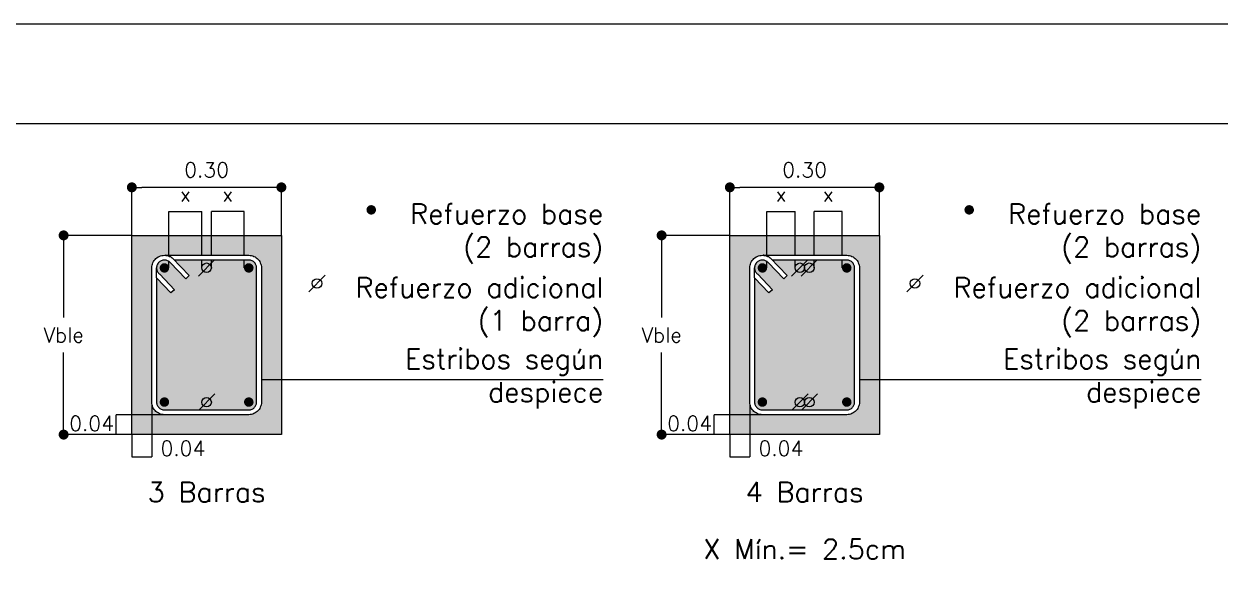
# Model space of a CAD drawing. Header units: millimetres. Extents: x -40 to 125, y -10 to 43.
# Drawn here: x 70.298 to 72.699, y -8.091 to -6.979 of the extents above; entities that cross this region are included whole.
import ezdxf

# ---------------------------------------------------------------- set-up
doc = ezdxf.new("R2010")
doc.units = ezdxf.units.MM
doc.header["$LTSCALE"] = 0.01
doc.header["$PDMODE"] = 3
for name, color, linetype in [('FC_BORDES', 4, 'Continuous'), ('FC_COTAS', 1, 'Continuous'), ('FC_COTAS @ 20', 1, 'Continuous'), ('FC_HATCH 254', 254, 'Continuous'), ('FC_R-80 @ 20', 11, 'Continuous'), ('FC_REFUERZO 2', 1, 'Continuous')]:
    doc.layers.add(name, color=color, linetype=linetype)
doc.layers.add('FC_HOJA', color=230, linetype='Continuous', plot=False)
doc.styles.add('FC_TEXT1', font='romans.shx')
doc.dimstyles.new('FC_COTAS', dxfattribs={"dimtxt": 0.0015, "dimasz": 0.001, "dimexe": 0, "dimexo": 0, "dimgap": 0.001, "dimtad": 1, "dimtih": 1, "dimtoh": 1, "dimzin": 0, "dimdsep": 46, "dimtxsty": 'FC_TEXT1', "dimblk": 'DOT', "dimcen": 0.09, "dimclrd": 256, "dimclre": 256, "dimclrt": 256, "dimadec": 0, "dimazin": 0, "dimtfac": 1, "dimtix": 1, "dimtmove": 2, "dimatfit": 3, "dimfxl": 1.002, "dimtolj": 1, "dimtzin": 0, "dimlwd": -1, "dimarcsym": 0})
doc.dimstyles.new('FC_COTAS$7', dxfattribs={"dimtxt": 0.002, "dimasz": 0.002, "dimexe": 0, "dimexo": 0, "dimgap": 0.000375, "dimtad": 2, "dimtih": 1, "dimtoh": 1, "dimzin": 0, "dimdsep": 46, "dimtxsty": 'FC_TEXT1', "dimblk": 'DOT', "dimcen": 0.09, "dimclrd": 256, "dimclre": 256, "dimclrt": 11, "dimadec": 0, "dimazin": 0, "dimtfac": 1, "dimtix": 1, "dimtmove": 2, "dimatfit": 3, "dimfxl": 1.002, "dimtolj": 1, "dimtzin": 0, "dimlwd": -1, "dimarcsym": 0})

# ---------------------------------------------------------------- blocks, each defined once
blk = doc.blocks.new('_Dot')
at = {"color": 0, "linetype": 'ByBlock', "lineweight": -2}
blk.add_line((-0.5, 0), (-1, 0), dxfattribs=at)
at = {"color": 0, "linetype": 'ByBlock', "const_width": 0.5}
blk.add_lwpolyline([(-0.25, 0, 1), (0.25, 0, 1)], format="xyb", close=True, dxfattribs=at)
blk = doc.blocks.new('*D313')
at = {"layer": 'Defpoints', "color": 0, "transparency": 16777216}
for p in [(70.5151, -7.3068), (70.5151, -7.4032), (70.8151, -7.4032)]:
    blk.add_point(p, dxfattribs=at)
at = {"layer": 'FC_COTAS', "lineweight": -2, "transparency": 16777216}
for p, q in [((70.5151, -7.4032), (70.5151, -7.3068)), ((70.8151, -7.4032), (70.8151, -7.3068))]:
    blk.add_line(p, q, dxfattribs=at)
at = {"layer": 'FC_COTAS', "transparency": 16777216}
blk.add_line((70.7951, -7.3068), (70.5351, -7.3068), dxfattribs=at)
at = {"layer": 'FC_COTAS', "transparency": 16777216, "xscale": 0.02, "yscale": 0.02, "zscale": 0.02, "rotation": 180}
blk.add_blockref('_Dot', (70.5151, -7.3068), dxfattribs=at)
at = {"layer": 'FC_COTAS', "transparency": 16777216, "xscale": 0.02, "yscale": 0.02, "zscale": 0.02}
blk.add_blockref('_Dot', (70.8151, -7.3068), dxfattribs=at)
at = {"layer": 'FC_COTAS', "transparency": 16777216, "insert": (70.6651, -7.2718), "char_height": 0.03, "attachment_point": 5, "style": 'FC_TEXT1'}
blk.add_mtext('\\A1;0.30 ', dxfattribs=at)
blk = doc.blocks.new('*D314')
at = {"layer": 'Defpoints', "color": 0, "transparency": 16777216}
for p in [(71.7151, -7.3068), (71.7151, -7.4032), (72.0151, -7.4032)]:
    blk.add_point(p, dxfattribs=at)
at = {"layer": 'FC_COTAS', "lineweight": -2, "transparency": 16777216}
for p, q in [((71.7151, -7.4032), (71.7151, -7.3068)), ((72.0151, -7.4032), (72.0151, -7.3068))]:
    blk.add_line(p, q, dxfattribs=at)
at = {"layer": 'FC_COTAS', "transparency": 16777216}
blk.add_line((71.9951, -7.3068), (71.7351, -7.3068), dxfattribs=at)
at = {"layer": 'FC_COTAS', "transparency": 16777216, "xscale": 0.02, "yscale": 0.02, "zscale": 0.02, "rotation": 180}
blk.add_blockref('_Dot', (71.7151, -7.3068), dxfattribs=at)
at = {"layer": 'FC_COTAS', "transparency": 16777216, "xscale": 0.02, "yscale": 0.02, "zscale": 0.02}
blk.add_blockref('_Dot', (72.0151, -7.3068), dxfattribs=at)
at = {"layer": 'FC_COTAS', "transparency": 16777216, "insert": (71.8651, -7.2718), "char_height": 0.03, "attachment_point": 5, "style": 'FC_TEXT1'}
blk.add_mtext('\\A1;0.30 ', dxfattribs=at)
blk = doc.blocks.new('*D315')
at = {"layer": 'Defpoints', "color": 0, "transparency": 16777216}
for p in [(70.4836, -7.7632), (70.5804, -7.7632), (70.5151, -7.8032)]:
    blk.add_point(p, dxfattribs=at)
at = {"layer": 'FC_COTAS', "lineweight": -2, "transparency": 16777216}
for p, q in [((70.5804, -7.7632), (70.4836, -7.7632)), ((70.5151, -7.8032), (70.4836, -7.8032))]:
    blk.add_line(p, q, dxfattribs=at)
at = {"layer": 'FC_COTAS', "transparency": 16777216}
blk.add_line((70.4836, -7.8032), (70.4836, -7.7632), dxfattribs=at)
at = {"layer": 'FC_COTAS', "transparency": 16777216, "insert": (70.4343, -7.7808), "char_height": 0.03, "attachment_point": 5, "style": 'FC_TEXT1'}
blk.add_mtext('\\A1;0.04', dxfattribs=at)
blk = doc.blocks.new('*D316')
at = {"layer": 'Defpoints', "color": 0, "transparency": 16777216}
for p in [(71.7551, -7.7379), (71.7151, -7.8032), (71.7551, -7.8481)]:
    blk.add_point(p, dxfattribs=at)
at = {"layer": 'FC_COTAS', "lineweight": -2, "transparency": 16777216}
for p, q in [((71.7551, -7.7379), (71.7551, -7.8481)), ((71.7151, -7.8032), (71.7151, -7.8481))]:
    blk.add_line(p, q, dxfattribs=at)
at = {"layer": 'FC_COTAS', "transparency": 16777216}
blk.add_line((71.7151, -7.8481), (71.7551, -7.8481), dxfattribs=at)
at = {"layer": 'FC_COTAS', "transparency": 16777216, "insert": (71.8175, -7.8309), "char_height": 0.03, "attachment_point": 5, "style": 'FC_TEXT1'}
blk.add_mtext('\\A1;0.04', dxfattribs=at)
blk = doc.blocks.new('*D317')
at = {"layer": 'Defpoints', "color": 0, "transparency": 16777216}
for p in [(70.3782, -7.4032), (70.5151, -7.4032), (70.5151, -7.8032)]:
    blk.add_point(p, dxfattribs=at)
at = {"layer": 'FC_COTAS', "lineweight": -2, "transparency": 16777216}
for p, q in [((70.5151, -7.4032), (70.3782, -7.4032)), ((70.5151, -7.8032), (70.3782, -7.8032))]:
    blk.add_line(p, q, dxfattribs=at)
at = {"layer": 'FC_COTAS', "transparency": 16777216}
for p, q in [((70.3782, -7.4232), (70.3782, -7.5682)), ((70.3782, -7.7832), (70.3782, -7.6382))]:
    blk.add_line(p, q, dxfattribs=at)
at = {"layer": 'FC_COTAS', "transparency": 16777216, "xscale": 0.02, "yscale": 0.02, "zscale": 0.02}
for p, rotation in [((70.3782, -7.4032), 90), ((70.3782, -7.8032), 270)]:
    blk.add_blockref('_Dot', p, dxfattribs=dict(at, rotation=rotation))
at = {"layer": 'FC_COTAS', "transparency": 16777216, "insert": (70.3782, -7.6032), "char_height": 0.03, "attachment_point": 5, "style": 'FC_TEXT1'}
blk.add_mtext('\\A1;Vble', dxfattribs=at)
blk = doc.blocks.new('*D320')
at = {"layer": 'Defpoints', "color": 0, "transparency": 16777216}
for p in [(71.5782, -7.4032), (71.7151, -7.4032), (71.7151, -7.8032)]:
    blk.add_point(p, dxfattribs=at)
at = {"layer": 'FC_COTAS', "lineweight": -2, "transparency": 16777216}
for p, q in [((71.7151, -7.4032), (71.5782, -7.4032)), ((71.7151, -7.8032), (71.5782, -7.8032))]:
    blk.add_line(p, q, dxfattribs=at)
at = {"layer": 'FC_COTAS', "transparency": 16777216}
for p, q in [((71.5782, -7.4232), (71.5782, -7.5682)), ((71.5782, -7.7832), (71.5782, -7.6382))]:
    blk.add_line(p, q, dxfattribs=at)
at = {"layer": 'FC_COTAS', "transparency": 16777216, "xscale": 0.02, "yscale": 0.02, "zscale": 0.02}
for p, rotation in [((71.5782, -7.4032), 90), ((71.5782, -7.8032), 270)]:
    blk.add_blockref('_Dot', p, dxfattribs=dict(at, rotation=rotation))
at = {"layer": 'FC_COTAS', "transparency": 16777216, "insert": (71.5782, -7.6032), "char_height": 0.03, "attachment_point": 5, "style": 'FC_TEXT1'}
blk.add_mtext('\\A1;Vble', dxfattribs=at)
blk = doc.blocks.new('*D322')
at = {"layer": 'Defpoints', "color": 0, "transparency": 16777216}
for p in [(71.6836, -7.7632), (71.7804, -7.7632), (71.7151, -7.8032)]:
    blk.add_point(p, dxfattribs=at)
at = {"layer": 'FC_COTAS', "lineweight": -2, "transparency": 16777216}
for p, q in [((71.7804, -7.7632), (71.6836, -7.7632)), ((71.7151, -7.8032), (71.6836, -7.8032))]:
    blk.add_line(p, q, dxfattribs=at)
at = {"layer": 'FC_COTAS', "transparency": 16777216}
blk.add_line((71.6836, -7.8032), (71.6836, -7.7632), dxfattribs=at)
at = {"layer": 'FC_COTAS', "transparency": 16777216, "insert": (71.6343, -7.7808), "char_height": 0.03, "attachment_point": 5, "style": 'FC_TEXT1'}
blk.add_mtext('\\A1;0.04', dxfattribs=at)
blk = doc.blocks.new('*D326')
at = {"layer": 'Defpoints', "color": 0, "transparency": 16777216}
for p in [(70.6556, -7.3555), (70.5896, -7.4686), (70.6556, -7.4683)]:
    blk.add_point(p, dxfattribs=at)
at = {"layer": 'FC_COTAS', "lineweight": -2, "transparency": 16777216}
for p, q in [((70.5896, -7.4686), (70.5896, -7.3555)), ((70.6556, -7.4683), (70.6556, -7.3555))]:
    blk.add_line(p, q, dxfattribs=at)
at = {"layer": 'FC_COTAS', "transparency": 16777216}
blk.add_line((70.5896, -7.3555), (70.6556, -7.3555), dxfattribs=at)
at = {"layer": 'FC_COTAS', "transparency": 16777216, "insert": (70.6226, -7.3205), "char_height": 0.03, "attachment_point": 5, "style": 'FC_TEXT1'}
blk.add_mtext('\\A1;x', dxfattribs=at)
blk = doc.blocks.new('*D327')
at = {"layer": 'Defpoints', "color": 0, "transparency": 16777216}
for p in [(71.846, -7.3555), (71.7896, -7.4686), (71.846, -7.4682)]:
    blk.add_point(p, dxfattribs=at)
at = {"layer": 'FC_COTAS', "lineweight": -2, "transparency": 16777216}
for p, q in [((71.7896, -7.4686), (71.7896, -7.3555)), ((71.846, -7.4682), (71.846, -7.3555))]:
    blk.add_line(p, q, dxfattribs=at)
at = {"layer": 'FC_COTAS', "transparency": 16777216}
blk.add_line((71.7896, -7.3555), (71.846, -7.3555), dxfattribs=at)
at = {"layer": 'FC_COTAS', "transparency": 16777216, "insert": (71.8178, -7.3205), "char_height": 0.03, "attachment_point": 5, "style": 'FC_TEXT1'}
blk.add_mtext('\\A1;x', dxfattribs=at)
blk = doc.blocks.new('*D330')
at = {"layer": 'Defpoints', "color": 0, "transparency": 16777216}
for p in [(71.8842, -7.3555), (71.8842, -7.4682), (71.9406, -7.4686)]:
    blk.add_point(p, dxfattribs=at)
at = {"layer": 'FC_COTAS', "lineweight": -2, "transparency": 16777216}
for p, q in [((71.8842, -7.4682), (71.8842, -7.3555)), ((71.9406, -7.4686), (71.9406, -7.3555))]:
    blk.add_line(p, q, dxfattribs=at)
at = {"layer": 'FC_COTAS', "transparency": 16777216}
blk.add_line((71.9406, -7.3555), (71.8842, -7.3555), dxfattribs=at)
at = {"layer": 'FC_COTAS', "transparency": 16777216, "insert": (71.9124, -7.3205), "char_height": 0.03, "attachment_point": 5, "style": 'FC_TEXT1'}
blk.add_mtext('\\A1;x', dxfattribs=at)
blk = doc.blocks.new('*D359')
at = {"layer": 'Defpoints', "color": 0, "transparency": 16777216}
for p in [(70.5551, -7.7379), (70.5151, -7.8032), (70.5551, -7.8481)]:
    blk.add_point(p, dxfattribs=at)
at = {"layer": 'FC_COTAS', "lineweight": -2, "transparency": 16777216}
for p, q in [((70.5551, -7.7379), (70.5551, -7.8481)), ((70.5151, -7.8032), (70.5151, -7.8481))]:
    blk.add_line(p, q, dxfattribs=at)
at = {"layer": 'FC_COTAS', "transparency": 16777216}
blk.add_line((70.5151, -7.8481), (70.5551, -7.8481), dxfattribs=at)
at = {"layer": 'FC_COTAS', "transparency": 16777216, "insert": (70.6175, -7.8309), "char_height": 0.03, "attachment_point": 5, "style": 'FC_TEXT1'}
blk.add_mtext('\\A1;0.04', dxfattribs=at)
blk = doc.blocks.new('*D361')
at = {"layer": 'Defpoints', "color": 0, "transparency": 16777216}
for p in [(70.6746, -7.3555), (70.6746, -7.4683), (70.7406, -7.4686)]:
    blk.add_point(p, dxfattribs=at)
at = {"layer": 'FC_COTAS', "lineweight": -2, "transparency": 16777216}
for p, q in [((70.6746, -7.4683), (70.6746, -7.3555)), ((70.7406, -7.4686), (70.7406, -7.3555))]:
    blk.add_line(p, q, dxfattribs=at)
at = {"layer": 'FC_COTAS', "transparency": 16777216}
blk.add_line((70.7406, -7.3555), (70.6746, -7.3555), dxfattribs=at)
at = {"layer": 'FC_COTAS', "transparency": 16777216, "insert": (70.7076, -7.3205), "char_height": 0.03, "attachment_point": 5, "style": 'FC_TEXT1'}
blk.add_mtext('\\A1;x', dxfattribs=at)
blk = doc.blocks.new('*U92')
at = {"color": 0, "ltscale": 1.5}
blk.add_lwpolyline([(-0.0648, -0.0096), (-0.0648, -0.0096)], dxfattribs=at)
blk.add_wipeout([(-0.0828, 0), (0.0847, 0), (0.0873, -0.0001), (0.0899, -0.0006), (0.0925, -0.0012), (0.095, -0.0022), (0.0973, -0.0034), (0.0996, -0.0048), (0.1016, -0.0065), (0.1035, -0.0084), (0.1052, -0.0104), (0.1066, -0.0127), (0.1078, -0.015), (0.1088, -0.0175), (0.1094, -0.0201), (0.1099, -0.0227), (0.11, -0.0253), (0.11, -0.2947), (0.1099, -0.2973), (0.1094, -0.2999), (0.1088, -0.3025), (0.1078, -0.305), (0.1066, -0.3073), (0.1052, -0.3096), (0.1035, -0.3116), (0.1016, -0.3135), (0.0996, -0.3152), (0.0973, -0.3166), (0.095, -0.3178), (0.0925, -0.3188), (0.0899, -0.3194), (0.0873, -0.3199), (0.0847, -0.32), (-0.0847, -0.32), (-0.0873, -0.3199), (-0.0899, -0.3194), (-0.0925, -0.3188), (-0.095, -0.3178), (-0.0973, -0.3166), (-0.0996, -0.3152), (-0.1016, -0.3135), (-0.1035, -0.3116), (-0.1052, -0.3096), (-0.1066, -0.3073), (-0.1078, -0.305), (-0.1088, -0.3025), (-0.1094, -0.2999), (-0.1099, -0.2973), (-0.11, -0.2947), (-0.11, -0.0253), (-0.1099, -0.0227), (-0.1094, -0.0201), (-0.1088, -0.0175), (-0.1078, -0.015), (-0.1066, -0.0127), (-0.1052, -0.0104), (-0.1035, -0.0084), (-0.1016, -0.0065), (-0.0996, -0.0048), (-0.0973, -0.0034), (-0.095, -0.0022), (-0.0925, -0.0012), (-0.0899, -0.0006), (-0.0873, -0.0001), (-0.0847, 0), (-0.082, -0.0001), (-0.0794, -0.0006), (-0.0768, -0.0012), (-0.0744, -0.0022), (-0.072, -0.0034), (-0.0698, -0.0048), (-0.0684, -0.006), (-0.035, -0.0403), (-0.0418, -0.047), (-0.073, -0.0148), (-0.0741, -0.0137), (-0.0754, -0.0126), (-0.0768, -0.0117), (-0.0783, -0.011), (-0.0798, -0.0104), (-0.0814, -0.01), (-0.083, -0.0097), (-0.0847, -0.0096), (-0.0863, -0.0097), (-0.0879, -0.01), (-0.0895, -0.0104), (-0.0911, -0.011), (-0.0925, -0.0117), (-0.0939, -0.0126), (-0.0952, -0.0137), (-0.0963, -0.0148), (-0.0974, -0.0161), (-0.0983, -0.0175), (-0.099, -0.0189), (-0.0996, -0.0205), (-0.1, -0.0221), (-0.1003, -0.0237), (-0.1004, -0.0253), (-0.1003, -0.027), (-0.1, -0.0286), (-0.0996, -0.0302), (-0.099, -0.0317), (-0.0983, -0.0332), (-0.0974, -0.0346), (-0.0963, -0.0359), (-0.0952, -0.037), (-0.0941, -0.0379), (-0.0645, -0.0691), (-0.0715, -0.0757), (-0.1004, -0.0452), (-0.1004, -0.2947), (-0.1003, -0.2963), (-0.1, -0.2979), (-0.0996, -0.2995), (-0.099, -0.3011), (-0.0983, -0.3025), (-0.0974, -0.3039), (-0.0963, -0.3052), (-0.0952, -0.3063), (-0.0939, -0.3074), (-0.0925, -0.3083), (-0.0911, -0.309), (-0.0895, -0.3096), (-0.0879, -0.31), (-0.0863, -0.3103), (-0.0847, -0.3104), (0.0847, -0.3104), (0.0863, -0.3103), (0.0879, -0.31), (0.0895, -0.3096), (0.0911, -0.309), (0.0925, -0.3083), (0.0939, -0.3074), (0.0952, -0.3063), (0.0963, -0.3052), (0.0974, -0.3039), (0.0983, -0.3025), (0.099, -0.3011), (0.0996, -0.2995), (0.1, -0.2979), (0.1003, -0.2963), (0.1004, -0.2947), (0.1004, -0.0253), (0.1003, -0.0237), (0.1, -0.0221), (0.0996, -0.0205), (0.099, -0.0189), (0.0983, -0.0175), (0.0974, -0.0161), (0.0963, -0.0148), (0.0952, -0.0137), (0.0939, -0.0126), (0.0925, -0.0117), (0.0911, -0.011), (0.0895, -0.0104), (0.0879, -0.01), (0.0863, -0.0097), (0.0857, -0.0097), (-0.0646, -0.0097), (-0.0683, -0.0059), (-0.0697, -0.0048), (-0.0719, -0.0033), (-0.0743, -0.0021), (-0.0768, -0.0011), (-0.0794, -0.0005), (-0.082, 0)], dxfattribs=at)
blk.add_lwpolyline([(-0.0828, 0), (0.0847, 0), (0.0873, -0.0001), (0.0899, -0.0006), (0.0925, -0.0012), (0.095, -0.0022), (0.0973, -0.0034), (0.0996, -0.0048), (0.1016, -0.0065), (0.1035, -0.0084), (0.1052, -0.0104), (0.1066, -0.0127), (0.1078, -0.015), (0.1088, -0.0175), (0.1094, -0.0201), (0.1099, -0.0227), (0.11, -0.0253), (0.11, -0.2947), (0.1099, -0.2973), (0.1094, -0.2999), (0.1088, -0.3025), (0.1078, -0.305), (0.1066, -0.3073), (0.1052, -0.3096), (0.1035, -0.3116), (0.1016, -0.3135), (0.0996, -0.3152), (0.0973, -0.3166), (0.095, -0.3178), (0.0925, -0.3188), (0.0899, -0.3194), (0.0873, -0.3199), (0.0847, -0.32), (-0.0847, -0.32), (-0.0873, -0.3199), (-0.0899, -0.3194), (-0.0925, -0.3188), (-0.095, -0.3178), (-0.0973, -0.3166), (-0.0996, -0.3152), (-0.1016, -0.3135), (-0.1035, -0.3116), (-0.1052, -0.3096), (-0.1066, -0.3073), (-0.1078, -0.305), (-0.1088, -0.3025), (-0.1094, -0.2999), (-0.1099, -0.2973), (-0.11, -0.2947), (-0.11, -0.0253), (-0.1099, -0.0227), (-0.1094, -0.0201), (-0.1088, -0.0175), (-0.1078, -0.015), (-0.1066, -0.0127), (-0.1052, -0.0104), (-0.1035, -0.0084), (-0.1016, -0.0065), (-0.0996, -0.0048), (-0.0973, -0.0034), (-0.095, -0.0022), (-0.0925, -0.0012), (-0.0899, -0.0006), (-0.0873, -0.0001), (-0.0847, 0), (-0.082, -0.0001), (-0.0794, -0.0006), (-0.0768, -0.0012), (-0.0744, -0.0022), (-0.072, -0.0034), (-0.0698, -0.0048), (-0.0684, -0.006), (-0.035, -0.0403), (-0.0418, -0.047), (-0.073, -0.0148), (-0.0741, -0.0137), (-0.0754, -0.0126), (-0.0768, -0.0117), (-0.0783, -0.011), (-0.0798, -0.0104), (-0.0814, -0.01), (-0.083, -0.0097), (-0.0847, -0.0096), (-0.0863, -0.0097), (-0.0879, -0.01), (-0.0895, -0.0104), (-0.0911, -0.011), (-0.0925, -0.0117), (-0.0939, -0.0126), (-0.0952, -0.0137), (-0.0963, -0.0148), (-0.0974, -0.0161), (-0.0983, -0.0175), (-0.099, -0.0189), (-0.0996, -0.0205), (-0.1, -0.0221), (-0.1003, -0.0237), (-0.1004, -0.0253), (-0.1003, -0.027), (-0.1, -0.0286), (-0.0996, -0.0302), (-0.099, -0.0317), (-0.0983, -0.0332), (-0.0974, -0.0346), (-0.0963, -0.0359), (-0.0952, -0.037), (-0.0941, -0.0379), (-0.0645, -0.0691), (-0.0715, -0.0757), (-0.1004, -0.0452), (-0.1004, -0.2947), (-0.1003, -0.2963), (-0.1, -0.2979), (-0.0996, -0.2995), (-0.099, -0.3011), (-0.0983, -0.3025), (-0.0974, -0.3039), (-0.0963, -0.3052), (-0.0952, -0.3063), (-0.0939, -0.3074), (-0.0925, -0.3083), (-0.0911, -0.309), (-0.0895, -0.3096), (-0.0879, -0.31), (-0.0863, -0.3103), (-0.0847, -0.3104), (0.0847, -0.3104), (0.0863, -0.3103), (0.0879, -0.31), (0.0895, -0.3096), (0.0911, -0.309), (0.0925, -0.3083), (0.0939, -0.3074), (0.0952, -0.3063), (0.0963, -0.3052), (0.0974, -0.3039), (0.0983, -0.3025), (0.099, -0.3011), (0.0996, -0.2995), (0.1, -0.2979), (0.1003, -0.2963), (0.1004, -0.2947), (0.1004, -0.0253), (0.1003, -0.0237), (0.1, -0.0221), (0.0996, -0.0205), (0.099, -0.0189), (0.0983, -0.0175), (0.0974, -0.0161), (0.0963, -0.0148), (0.0952, -0.0137), (0.0939, -0.0126), (0.0925, -0.0117), (0.0911, -0.011), (0.0895, -0.0104), (0.0879, -0.01), (0.0863, -0.0097), (0.0857, -0.0097), (-0.0646, -0.0097), (-0.0683, -0.0059), (-0.0697, -0.0048), (-0.0719, -0.0033), (-0.0743, -0.0021), (-0.0768, -0.0011), (-0.0794, -0.0005), (-0.082, 0)], close=True, dxfattribs=at)
blk.add_lwpolyline([(-0.1004, -0.0452), (-0.1004, -0.0253)], dxfattribs=at)
blk = doc.blocks.new('*U93')
at = {"color": 0, "ltscale": 1.5}
blk.add_lwpolyline([(-0.0648, -0.0096), (-0.0648, -0.0096)], dxfattribs=at)
blk.add_wipeout([(-0.0828, 0), (0.0847, 0), (0.0873, -0.0001), (0.0899, -0.0006), (0.0925, -0.0012), (0.095, -0.0022), (0.0973, -0.0034), (0.0996, -0.0048), (0.1016, -0.0065), (0.1035, -0.0084), (0.1052, -0.0104), (0.1066, -0.0127), (0.1078, -0.015), (0.1088, -0.0175), (0.1094, -0.0201), (0.1099, -0.0227), (0.11, -0.0253), (0.11, -0.2947), (0.1099, -0.2973), (0.1094, -0.2999), (0.1088, -0.3025), (0.1078, -0.305), (0.1066, -0.3073), (0.1052, -0.3096), (0.1035, -0.3116), (0.1016, -0.3135), (0.0996, -0.3152), (0.0973, -0.3166), (0.095, -0.3178), (0.0925, -0.3188), (0.0899, -0.3194), (0.0873, -0.3199), (0.0847, -0.32), (-0.0847, -0.32), (-0.0873, -0.3199), (-0.0899, -0.3194), (-0.0925, -0.3188), (-0.095, -0.3178), (-0.0973, -0.3166), (-0.0996, -0.3152), (-0.1016, -0.3135), (-0.1035, -0.3116), (-0.1052, -0.3096), (-0.1066, -0.3073), (-0.1078, -0.305), (-0.1088, -0.3025), (-0.1094, -0.2999), (-0.1099, -0.2973), (-0.11, -0.2947), (-0.11, -0.0253), (-0.1099, -0.0227), (-0.1094, -0.0201), (-0.1088, -0.0175), (-0.1078, -0.015), (-0.1066, -0.0127), (-0.1052, -0.0104), (-0.1035, -0.0084), (-0.1016, -0.0065), (-0.0996, -0.0048), (-0.0973, -0.0034), (-0.095, -0.0022), (-0.0925, -0.0012), (-0.0899, -0.0006), (-0.0873, -0.0001), (-0.0847, 0), (-0.082, -0.0001), (-0.0794, -0.0006), (-0.0768, -0.0012), (-0.0744, -0.0022), (-0.072, -0.0034), (-0.0698, -0.0048), (-0.0684, -0.006), (-0.035, -0.0403), (-0.0418, -0.047), (-0.073, -0.0148), (-0.0741, -0.0137), (-0.0754, -0.0126), (-0.0768, -0.0117), (-0.0783, -0.011), (-0.0798, -0.0104), (-0.0814, -0.01), (-0.083, -0.0097), (-0.0847, -0.0096), (-0.0863, -0.0097), (-0.0879, -0.01), (-0.0895, -0.0104), (-0.0911, -0.011), (-0.0925, -0.0117), (-0.0939, -0.0126), (-0.0952, -0.0137), (-0.0963, -0.0148), (-0.0974, -0.0161), (-0.0983, -0.0175), (-0.099, -0.0189), (-0.0996, -0.0205), (-0.1, -0.0221), (-0.1003, -0.0237), (-0.1004, -0.0253), (-0.1003, -0.027), (-0.1, -0.0286), (-0.0996, -0.0302), (-0.099, -0.0317), (-0.0983, -0.0332), (-0.0974, -0.0346), (-0.0963, -0.0359), (-0.0952, -0.037), (-0.0941, -0.0379), (-0.0645, -0.0691), (-0.0715, -0.0757), (-0.1004, -0.0452), (-0.1004, -0.2947), (-0.1003, -0.2963), (-0.1, -0.2979), (-0.0996, -0.2995), (-0.099, -0.3011), (-0.0983, -0.3025), (-0.0974, -0.3039), (-0.0963, -0.3052), (-0.0952, -0.3063), (-0.0939, -0.3074), (-0.0925, -0.3083), (-0.0911, -0.309), (-0.0895, -0.3096), (-0.0879, -0.31), (-0.0863, -0.3103), (-0.0847, -0.3104), (0.0847, -0.3104), (0.0863, -0.3103), (0.0879, -0.31), (0.0895, -0.3096), (0.0911, -0.309), (0.0925, -0.3083), (0.0939, -0.3074), (0.0952, -0.3063), (0.0963, -0.3052), (0.0974, -0.3039), (0.0983, -0.3025), (0.099, -0.3011), (0.0996, -0.2995), (0.1, -0.2979), (0.1003, -0.2963), (0.1004, -0.2947), (0.1004, -0.0253), (0.1003, -0.0237), (0.1, -0.0221), (0.0996, -0.0205), (0.099, -0.0189), (0.0983, -0.0175), (0.0974, -0.0161), (0.0963, -0.0148), (0.0952, -0.0137), (0.0939, -0.0126), (0.0925, -0.0117), (0.0911, -0.011), (0.0895, -0.0104), (0.0879, -0.01), (0.0863, -0.0097), (0.0857, -0.0097), (-0.0646, -0.0097), (-0.0683, -0.0059), (-0.0697, -0.0048), (-0.0719, -0.0033), (-0.0743, -0.0021), (-0.0768, -0.0011), (-0.0794, -0.0005), (-0.082, 0)], dxfattribs=at)
blk.add_lwpolyline([(-0.0828, 0), (0.0847, 0), (0.0873, -0.0001), (0.0899, -0.0006), (0.0925, -0.0012), (0.095, -0.0022), (0.0973, -0.0034), (0.0996, -0.0048), (0.1016, -0.0065), (0.1035, -0.0084), (0.1052, -0.0104), (0.1066, -0.0127), (0.1078, -0.015), (0.1088, -0.0175), (0.1094, -0.0201), (0.1099, -0.0227), (0.11, -0.0253), (0.11, -0.2947), (0.1099, -0.2973), (0.1094, -0.2999), (0.1088, -0.3025), (0.1078, -0.305), (0.1066, -0.3073), (0.1052, -0.3096), (0.1035, -0.3116), (0.1016, -0.3135), (0.0996, -0.3152), (0.0973, -0.3166), (0.095, -0.3178), (0.0925, -0.3188), (0.0899, -0.3194), (0.0873, -0.3199), (0.0847, -0.32), (-0.0847, -0.32), (-0.0873, -0.3199), (-0.0899, -0.3194), (-0.0925, -0.3188), (-0.095, -0.3178), (-0.0973, -0.3166), (-0.0996, -0.3152), (-0.1016, -0.3135), (-0.1035, -0.3116), (-0.1052, -0.3096), (-0.1066, -0.3073), (-0.1078, -0.305), (-0.1088, -0.3025), (-0.1094, -0.2999), (-0.1099, -0.2973), (-0.11, -0.2947), (-0.11, -0.0253), (-0.1099, -0.0227), (-0.1094, -0.0201), (-0.1088, -0.0175), (-0.1078, -0.015), (-0.1066, -0.0127), (-0.1052, -0.0104), (-0.1035, -0.0084), (-0.1016, -0.0065), (-0.0996, -0.0048), (-0.0973, -0.0034), (-0.095, -0.0022), (-0.0925, -0.0012), (-0.0899, -0.0006), (-0.0873, -0.0001), (-0.0847, 0), (-0.082, -0.0001), (-0.0794, -0.0006), (-0.0768, -0.0012), (-0.0744, -0.0022), (-0.072, -0.0034), (-0.0698, -0.0048), (-0.0684, -0.006), (-0.035, -0.0403), (-0.0418, -0.047), (-0.073, -0.0148), (-0.0741, -0.0137), (-0.0754, -0.0126), (-0.0768, -0.0117), (-0.0783, -0.011), (-0.0798, -0.0104), (-0.0814, -0.01), (-0.083, -0.0097), (-0.0847, -0.0096), (-0.0863, -0.0097), (-0.0879, -0.01), (-0.0895, -0.0104), (-0.0911, -0.011), (-0.0925, -0.0117), (-0.0939, -0.0126), (-0.0952, -0.0137), (-0.0963, -0.0148), (-0.0974, -0.0161), (-0.0983, -0.0175), (-0.099, -0.0189), (-0.0996, -0.0205), (-0.1, -0.0221), (-0.1003, -0.0237), (-0.1004, -0.0253), (-0.1003, -0.027), (-0.1, -0.0286), (-0.0996, -0.0302), (-0.099, -0.0317), (-0.0983, -0.0332), (-0.0974, -0.0346), (-0.0963, -0.0359), (-0.0952, -0.037), (-0.0941, -0.0379), (-0.0645, -0.0691), (-0.0715, -0.0757), (-0.1004, -0.0452), (-0.1004, -0.2947), (-0.1003, -0.2963), (-0.1, -0.2979), (-0.0996, -0.2995), (-0.099, -0.3011), (-0.0983, -0.3025), (-0.0974, -0.3039), (-0.0963, -0.3052), (-0.0952, -0.3063), (-0.0939, -0.3074), (-0.0925, -0.3083), (-0.0911, -0.309), (-0.0895, -0.3096), (-0.0879, -0.31), (-0.0863, -0.3103), (-0.0847, -0.3104), (0.0847, -0.3104), (0.0863, -0.3103), (0.0879, -0.31), (0.0895, -0.3096), (0.0911, -0.309), (0.0925, -0.3083), (0.0939, -0.3074), (0.0952, -0.3063), (0.0963, -0.3052), (0.0974, -0.3039), (0.0983, -0.3025), (0.099, -0.3011), (0.0996, -0.2995), (0.1, -0.2979), (0.1003, -0.2963), (0.1004, -0.2947), (0.1004, -0.0253), (0.1003, -0.0237), (0.1, -0.0221), (0.0996, -0.0205), (0.099, -0.0189), (0.0983, -0.0175), (0.0974, -0.0161), (0.0963, -0.0148), (0.0952, -0.0137), (0.0939, -0.0126), (0.0925, -0.0117), (0.0911, -0.011), (0.0895, -0.0104), (0.0879, -0.01), (0.0863, -0.0097), (0.0857, -0.0097), (-0.0646, -0.0097), (-0.0683, -0.0059), (-0.0697, -0.0048), (-0.0719, -0.0033), (-0.0743, -0.0021), (-0.0768, -0.0011), (-0.0794, -0.0005), (-0.082, 0)], close=True, dxfattribs=at)
blk.add_lwpolyline([(-0.1004, -0.0452), (-0.1004, -0.0253)], dxfattribs=at)

msp = doc.modelspace()

# ---------------------------------------------------------------- hatches: boundary and pattern name
at = {"layer": 'FC_HATCH 254'}
h = msp.add_hatch(color=256, dxfattribs=at)
h.dxf.hatch_style = 1
h.paths.add_polyline_path([(70.5151, -7.8032), (70.5151, -7.4032), (70.8151, -7.4032), (70.8151, -7.8032)])
h = msp.add_hatch(color=256, dxfattribs=at)
h.dxf.hatch_style = 1
h.paths.add_polyline_path([(71.7151, -7.8032), (71.7151, -7.4032), (72.0151, -7.4032), (72.0151, -7.8032)])

# ---------------------------------------------------------------- linework, layer by layer
at = {"layer": 'FC_BORDES'}
for points in [[(70.5151, -7.8032), (70.5151, -7.4032), (70.8151, -7.4032), (70.8151, -7.8032)], [(71.7151, -7.8032), (71.7151, -7.4032), (72.0151, -7.4032), (72.0151, -7.8032)]]:
    msp.add_lwpolyline(points, close=True, dxfattribs=at)
at = {"layer": 'FC_HOJA', "ltscale": 0.6}
msp.add_lwpolyline([(68.8865, -6.9787), (75.5098, -6.9787), (75.5098, -9.5837), (68.8865, -9.5837)], close=True, dxfattribs=at)
msp.add_lwpolyline([(68.8865, -7.1787), (75.5098, -7.1787)], dxfattribs=at)
at = {"layer": 'FC_REFUERZO 2', "ltscale": 0.35}
for p, q in [((70.6817, -7.4517), (70.6485, -7.4848)), ((71.8721, -7.4517), (71.839, -7.4848)), ((71.8912, -7.4517), (71.8581, -7.4848)), ((70.9032, -7.4833), (70.87, -7.5164)), ((72.1032, -7.4833), (72.07, -7.5164)), ((70.6817, -7.7216), (70.6485, -7.7547)), ((71.8721, -7.7216), (71.839, -7.7547)), ((71.8912, -7.7216), (71.8581, -7.7547))]:
    msp.add_line(p, q, dxfattribs=at)
at = {"layer": 'FC_REFUERZO 2', "const_width": 0.0095}
for points in [[(70.9907, -7.352, 1), (71.0002, -7.352, 1)], [(72.1907, -7.352, 1), (72.2002, -7.352, 1)], [(70.5852, -7.4686, -1), (70.5757, -7.4686, -1)], [(70.745, -7.4686, 1), (70.7545, -7.4686, 1)], [(71.7852, -7.4686, -1), (71.7757, -7.4686, -1)], [(71.945, -7.4686, 1), (71.9545, -7.4686, 1)], [(70.5852, -7.7379, 1), (70.5757, -7.7379, 1)], [(70.745, -7.7379, -1), (70.7545, -7.7379, -1)], [(71.7852, -7.7379, 1), (71.7757, -7.7379, 1)], [(71.945, -7.7379, -1), (71.9545, -7.7379, -1)]]:
    msp.add_lwpolyline(points, format="xyb", close=True, dxfattribs=at)
at = {"layer": 'FC_REFUERZO 2'}
for centre in [(70.6651, -7.4682), (71.8556, -7.4682), (71.8746, -7.4682), (70.8866, -7.4998), (72.0866, -7.4998), (70.6651, -7.7382), (71.8556, -7.7382), (71.8746, -7.7382)]:
    msp.add_circle(centre, 0.00954, dxfattribs=at)

# ---------------------------------------------------------------- texts
at = {"layer": 'FC_COTAS @ 20', "color": 11, "char_height": 0.04, "attachment_point": 9, "style": 'FC_TEXT1'}
for insert in [(71.4611, -7.751), (72.6611, -7.751)]:
    msp.add_mtext('Estribos según\\Pdespiece', dxfattribs=dict(at, insert=insert))
at = {"layer": 'FC_R-80 @ 20', "char_height": 0.04, "attachment_point": 9, "style": 'FC_TEXT1'}
for s, insert in [('Refuerzo base\\P(2 barras)', (71.4611, -7.4598)), ('Refuerzo base\\P(2 barras)', (72.6611, -7.4598)), ('Refuerzo adicional\\P(1 barra)', (71.4611, -7.6077)), ('Refuerzo adicional\\P(2 barras)', (72.6611, -7.6077))]:
    msp.add_mtext(s, dxfattribs=dict(at, insert=insert))
at = {"layer": 'FC_R-80 @ 20', "char_height": 0.04, "width": 0.267067, "attachment_point": 8, "style": 'FC_TEXT1'}
for s, insert in [('3 Barras', (70.6651, -7.9384)), ('4 Barras', (71.8651, -7.9384))]:
    msp.add_mtext(s, dxfattribs=dict(at, insert=insert))
at = {"layer": 'FC_R-80 @ 20', "color": 11, "insert": (71.8651, -8.0529), "char_height": 0.04, "attachment_point": 8, "style": 'FC_TEXT1'}
msp.add_mtext('X Mín.= 2.5cm', dxfattribs=at)

# ---------------------------------------------------------------- dimensions: what is measured, and where the dimension line sits
at = {"layer": 'FC_COTAS @ 20'}
for base, p1, p2, text, picture, middle in [((70.5151, -7.3068), (70.8151, -7.4032), (70.5151, -7.4032), '<> ', '*D313', (70.6651, -7.2718)), ((71.7151, -7.3068), (72.0151, -7.4032), (71.7151, -7.4032), '<> ', '*D314', (71.8651, -7.2718)), ((70.6556, -7.3555), (70.5896, -7.4686), (70.6556, -7.4683), 'x', '*D326', (70.6226, -7.3205)), ((71.846, -7.3555), (71.7896, -7.4686), (71.846, -7.4682), 'x', '*D327', (71.8178, -7.3205))]:
    dim = msp.add_linear_dim(base=base, p1=p1, p2=p2, text=text, dimstyle='FC_COTAS', override={"dimscale": 20, "dimtix": 1, "dimtofl": 1, "dimtmove": 2, "dimatfit": 1}, dxfattribs=at)
    dim.commit()
    dim.dimension.update_dxf_attribs({"geometry": picture, "text_midpoint": middle})
for base, p1, p2, angle, text, picture, middle in [((70.6746, -7.3555), (70.7406, -7.4686), (70.6746, -7.4683), 180, 'x', '*D361', (70.7076, -7.3205)), ((71.8842, -7.3555), (71.9406, -7.4686), (71.8842, -7.4682), 180, 'x', '*D330', (71.9124, -7.3205)), ((70.3782, -7.4032), (70.5151, -7.8032), (70.5151, -7.4032), 90, 'Vble', '*D317', (70.3782, -7.6032)), ((71.5782, -7.4032), (71.7151, -7.8032), (71.7151, -7.4032), 90, 'Vble', '*D320', (71.5782, -7.6032))]:
    dim = msp.add_linear_dim(base=base, p1=p1, p2=p2, angle=angle, text=text, dimstyle='FC_COTAS', override={"dimscale": 20, "dimtix": 1, "dimtofl": 1, "dimtmove": 2, "dimatfit": 1}, dxfattribs=at)
    dim.commit()
    dim.dimension.update_dxf_attribs({"geometry": picture, "text_midpoint": middle})
for base, p1, p2, picture, middle in [((70.5551, -7.8481), (70.5151, -7.8032), (70.5551, -7.7379), '*D359', (70.6175, -7.8309)), ((71.7551, -7.8481), (71.7151, -7.8032), (71.7551, -7.7379), '*D316', (71.8175, -7.8309))]:
    dim = msp.add_linear_dim(base=base, p1=p1, p2=p2, dimstyle='FC_COTAS', override={"dimscale": 20, "dimtix": 1, "dimtofl": 1, "dimtmove": 2, "dimatfit": 1}, dxfattribs=at)
    dim.commit()
    dim.dimension.update_dxf_attribs({"geometry": picture, "text_midpoint": middle, "dimtype": 128})
for base, p1, p2, picture, middle in [((70.4836, -7.7632), (70.5151, -7.8032), (70.5804, -7.7632), '*D315', (70.4343, -7.7808)), ((71.6836, -7.7632), (71.7151, -7.8032), (71.7804, -7.7632), '*D322', (71.6343, -7.7808))]:
    dim = msp.add_linear_dim(base=base, p1=p1, p2=p2, angle=90, dimstyle='FC_COTAS', override={"dimscale": 20, "dimtix": 1, "dimtofl": 1, "dimtmove": 2, "dimatfit": 1}, dxfattribs=at)
    dim.commit()
    dim.dimension.update_dxf_attribs({"geometry": picture, "text_midpoint": middle, "dimtype": 128})

# ---------------------------------------------------------------- leaders
at = {"layer": 'FC_COTAS @ 20', "annotation_type": 0, "has_hookline": 1, "hookline_direction": 0, "text_width": 0.4362}
for points in [[(70.7751, -7.6923), (71.0174, -7.6923)], [(71.9751, -7.6923), (72.2174, -7.6923)]]:
    msp.add_leader(points, dimstyle='FC_COTAS$7', override={"dimscale": 20, "dimgap": 0.000375, "dimtad": 1}, dxfattribs=at)

# ---------------------------------------------------------------- next in the draw order: block references
at = {"layer": 'FC_REFUERZO 2'}
for name, p in [('*U92', (70.6651, -7.4432)), ('*U93', (71.8651, -7.4432))]:
    msp.add_blockref(name, p, dxfattribs=at)

doc.saveas('drawing.dxf')
